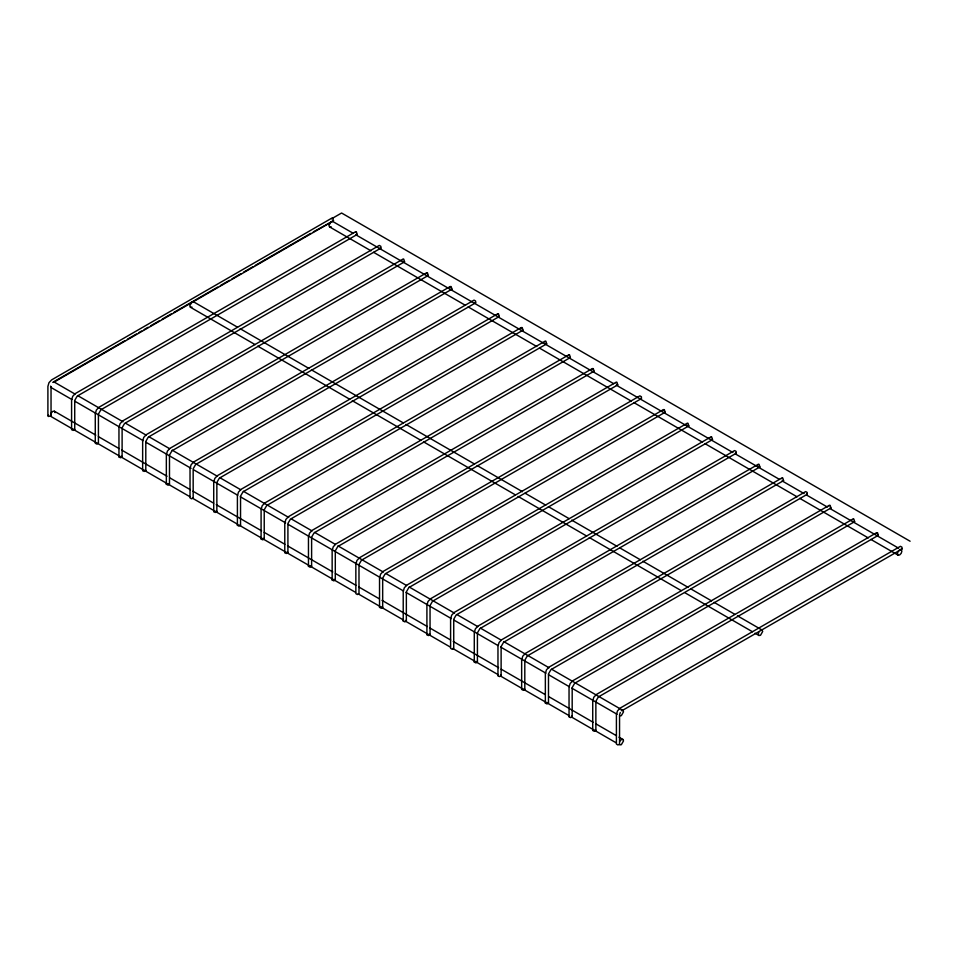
<?xml version="1.0" encoding="UTF-8"?>
<svg xmlns="http://www.w3.org/2000/svg" width="958" height="958" viewBox="0 0 958 958"><rect width="100%" height="100%" fill="white"/><g stroke="black" fill="none" stroke-linecap="round" stroke-linejoin="round"><path stroke-width="1.44" d="M189.792 496.651L51.229 416.646L50.582 415.209L51.229 413.03L52.798 411.365L54.367 411.21L95.812 435.136M620.281 712.501L619.551 714.943L619.551 744.079L617.982 744.989L616.413 744.079L616.413 714.584L617.503 710.896L620.149 708.106L900.436 546.288L902.005 547.198L902.005 549.006L622.029 710.644M758.904 631.837L758.257 634.028L758.904 635.465L760.484 635.31L762.7 631.466L762.053 630.029L737.444 615.826M331.6 218.783L341.587 213.011L910.1 541.234M53.516 382.422L333.492 220.783L332.701 218.137M355.286 232.459L356.388 231.812L357.178 234.459L77.215 396.097L74.724 400.396L74.724 429.531L73.155 430.441L71.587 429.531L71.587 400.037L72.688 396.349L75.323 393.558L355.61 231.74M380.865 248.134L380.865 246.326L379.296 245.416L99.009 407.234L96.375 410.024L95.273 413.712L95.273 443.207L96.842 444.117L98.423 443.207L98.423 414.072L100.901 409.773L380.865 248.134L380.087 248.062M402.659 259.81L403.773 259.163L404.551 261.809L124.588 423.448L122.109 427.747L122.109 456.882L120.528 457.792L118.96 456.882L118.96 427.388L120.061 423.699L122.708 420.909L402.983 259.091M426.346 273.485L427.46 272.838L428.238 275.485L148.274 437.123L145.796 441.422L145.796 470.558L144.227 471.468L142.646 470.558L142.646 441.063L143.748 437.375L146.394 434.585L426.669 272.767M450.032 287.161L451.146 286.526L451.936 289.16L171.961 450.799L169.482 455.098L169.482 484.233L167.913 485.143L166.345 484.233L166.345 454.739L167.434 451.05L170.081 448.26L450.356 286.442M475.623 302.836L475.623 301.028L474.042 300.117L193.767 461.936L191.121 464.726L190.031 468.414L190.031 497.909L191.6 498.819L193.169 497.909L193.169 468.773L195.648 464.474L475.623 302.836L474.833 302.764M497.406 314.511L498.519 313.877L499.31 316.511L219.334 478.15L216.855 482.449L216.855 511.584L215.287 512.494L213.718 511.584L213.718 482.09L214.808 478.401L217.454 475.611L497.741 313.793M521.104 328.187L522.206 327.552L522.996 330.187L243.021 491.825L240.542 496.124L240.542 525.259L238.973 526.17L237.404 525.259L237.404 495.765L238.494 492.077L241.141 489.287L521.427 327.468M544.791 341.862L545.892 341.228L546.683 343.862L266.719 505.501L264.228 509.8L264.228 538.935L262.66 539.845L261.091 538.935L261.091 509.44L262.193 505.752L264.827 502.962L545.114 341.144M568.477 355.538L569.591 354.903L570.369 357.538L290.406 519.176L287.915 523.475L287.915 552.61L286.346 553.52L284.777 552.61L284.777 523.116L285.879 519.428L288.514 516.637L568.801 354.819M592.164 369.213L593.277 368.579L594.056 371.225L314.092 532.864L311.613 537.151L311.613 566.298L310.033 567.196L308.464 566.298L308.464 536.791L309.566 533.115L312.212 530.313L592.487 368.495M615.85 382.889L616.964 382.254L617.742 384.9L337.779 546.539L335.3 550.826L335.3 579.973L333.731 580.871L332.151 579.973L332.151 550.467L333.252 546.79L335.899 544L616.174 382.17M641.429 398.576L641.429 396.756L639.86 395.858L359.585 557.676L356.939 560.466L355.849 564.142L355.849 593.649L357.418 594.547L358.987 593.649L358.987 564.513L361.465 560.214L641.429 398.576L640.651 398.492M663.223 410.252L664.337 409.605L665.127 412.251L385.152 573.89L382.673 578.189L382.673 607.324L381.104 608.222L379.536 607.324L379.536 577.818L380.625 574.141L383.272 571.351L663.547 409.533M686.91 423.927L688.024 423.28L688.814 425.927L408.838 587.565L406.36 591.864L406.36 621L404.791 621.898L403.222 621L403.222 591.505L404.312 587.817L406.958 585.027L687.245 423.208M710.608 437.602L711.71 436.956L712.501 439.602L432.525 601.241L430.046 605.54L430.046 634.675L428.477 635.585L426.909 634.675L426.909 605.181L427.998 601.492L430.645 598.702L710.932 436.884M736.187 453.278L736.187 451.457L734.618 450.559L454.331 612.378L451.685 615.168L450.595 618.856L450.595 648.35L452.164 649.261L453.733 648.35L453.733 619.215L456.212 614.916L736.187 453.278L735.397 453.194M757.982 464.953L759.083 464.307L759.874 466.953L479.91 628.592L477.419 632.891L477.419 662.026L475.851 662.936L474.282 662.026L474.282 632.531L475.384 628.843L478.018 626.053L758.305 464.235M781.668 478.629L782.782 477.982L783.56 480.629L503.597 642.267L501.118 646.566L501.118 675.701L499.537 676.611L497.968 675.701L497.968 646.207L499.07 642.519L501.717 639.728L781.991 477.91M807.247 494.304L807.247 492.496L805.678 491.586L525.403 653.404L522.757 656.194L521.655 659.882L521.655 689.377L523.236 690.287L524.804 689.377L524.804 660.242L527.283 655.943L807.247 494.304L806.468 494.232M829.041 505.98L830.155 505.333L830.933 507.979L550.97 669.618L548.491 673.917L548.491 703.052L546.922 703.962L545.353 703.052L545.353 673.558L546.443 669.87L549.09 667.079L829.365 505.261M852.728 519.655L853.841 519.02L854.632 521.655L574.656 683.293L572.177 687.593L572.177 716.728L570.609 717.638L569.04 716.728L569.04 687.233L570.13 683.545L572.776 680.755L853.051 518.937M876.414 533.331L877.528 532.696L878.318 535.33L598.343 696.969L595.864 701.268L595.864 730.403L594.295 731.313L592.727 730.403L592.727 700.909L593.816 697.22L596.463 694.43L876.75 532.612M51.037 386.721L51.037 415.856L48.355 416.49L48.355 415.209M71.587 429.531L72.054 428.885M118.96 456.882L119.427 456.248M142.646 470.558L143.113 469.923M166.345 484.233L166.8 483.598M213.718 511.584L214.173 510.949M237.404 525.259L237.859 524.625M261.091 538.935L261.546 538.3M284.777 552.61L285.245 551.976M308.464 566.298L308.931 565.651M332.151 579.973L332.618 579.327M379.536 607.324L379.991 606.677M403.222 621L403.677 620.353M426.909 634.675L427.364 634.028M474.282 662.026L474.749 661.379M497.968 675.701L498.435 675.055M521.655 689.377L522.122 688.742M545.353 703.052L545.809 702.418M569.04 716.728L569.495 716.093M592.727 730.403L593.182 729.768M619.742 741.253L621.311 739.6L622.88 739.444L623.538 740.881L621.311 744.725L619.742 744.881M331.923 218.065L51.636 379.883L48.99 382.673L47.9 386.361L47.9 415.856M53.816 381.715L124.827 340.725M127.414 339.228L136.443 334.007M139.03 332.522L141.616 331.025M144.191 329.54L148.071 327.301M150.645 325.816L159.687 320.595M162.273 319.098L171.314 313.889M173.889 312.392L217.789 287.053M220.376 285.556L229.417 280.335M231.992 278.85L241.033 273.629M243.619 272.144L252.649 266.923M255.235 265.426L310.751 233.381M313.338 231.884L333.492 220.783M353.43 233.417L332.701 221.454L331.133 221.609L328.917 225.453L329.564 226.89L331.133 226.735M237.572 327.229L193.54 301.806L191.971 301.962L189.744 305.806L190.403 307.243L191.971 307.087M52.798 382.302L54.367 382.146L75.095 394.109M898.077 555.125L899.646 554.969L901.215 553.305L901.873 551.125L901.215 549.676L899.646 549.832L898.077 551.497L897.43 553.688L898.077 555.125L870.882 539.426M760.484 630.184L762.053 630.029M621.311 710.537L622.88 710.381L623.538 711.818L621.311 715.662L619.742 715.818M356.388 234.375L357.178 234.459M403.773 261.738L404.551 261.809M427.46 275.413L428.238 275.485M451.146 289.088L451.936 289.16M498.519 316.439L499.31 316.511M522.206 330.115L522.996 330.187M545.892 343.79L546.683 343.862M569.591 357.466L570.369 357.538M593.277 371.141L594.056 371.225M616.964 384.817L617.742 384.9M664.337 412.168L665.127 412.251M688.024 425.843L688.814 425.927M711.71 439.518L712.501 439.602M759.083 466.869L759.874 466.953M782.782 480.545L783.56 480.629M830.155 507.908L830.933 507.979M853.841 521.583L854.632 521.655M877.528 535.259L878.318 535.33M901.215 548.934L902.005 549.006M356.017 234.914L613.719 383.703M616.317 385.2L732.87 452.487M735.457 453.984L779.489 479.407M782.075 480.892L804.085 493.609M806.684 495.106L827.401 507.069M829.987 508.566L898.628 548.192M329.564 226.89L371.009 250.816M373.596 252.313L465.54 305.398M468.127 306.895L536.767 346.521M539.354 348.017L631.298 401.103M633.897 402.599L702.525 442.225M705.124 443.722L797.068 496.807M799.655 498.304L868.295 537.929M240.159 328.714L308.799 368.351M311.386 369.836L403.33 422.921M405.917 424.418L474.557 464.043M477.144 465.54L522.469 491.705M525.068 493.202L545.785 505.165M548.371 506.662L569.088 518.625M571.687 520.122L617.012 546.288M619.598 547.784L640.315 559.747M642.914 561.244L688.239 587.41M690.826 588.907L711.543 600.87M714.129 602.366L734.858 614.329M190.403 307.243L255.151 344.629M257.738 346.125L349.682 399.211M352.281 400.695L420.909 440.333M423.496 441.818L515.452 494.903M518.038 496.4L586.667 536.025M589.266 537.522L681.21 590.607M685.09 592.846L752.437 631.729M755.024 633.226L758.904 635.465M77.682 395.606L123.007 421.771M125.594 423.268L146.323 435.231M148.909 436.728L169.626 448.691M172.212 450.188L217.538 476.354M220.136 477.85L240.853 489.813M243.44 491.31L288.765 517.476M291.364 518.973L312.08 530.936M314.667 532.432L335.396 544.395M337.982 545.892L383.308 572.058M385.894 573.555L406.611 585.518M409.21 587.014L454.535 613.18M457.122 614.677L477.838 626.64M480.437 628.137L501.154 640.1M503.74 641.597L549.066 667.762M551.652 669.259L622.88 710.381M71.946 399.558L51.229 387.595L50.582 386.146M74.544 401.043L143.173 440.668M145.772 442.165L191.097 468.342M193.684 469.827L237.716 495.25M240.302 496.747L285.628 522.912M288.214 524.409L403.474 590.954M406.06 592.451L451.386 618.617M453.984 620.113L498.016 645.536M500.603 647.033L545.928 673.199M548.515 674.695L569.232 686.658M571.83 688.155L617.156 714.321M98.399 436.632L119.127 448.595M121.714 450.092L167.039 476.258M169.626 477.755L190.343 489.718M192.941 491.214L213.658 503.178M216.245 504.674L261.57 530.84M264.168 532.337L284.885 544.3M287.472 545.797L332.797 571.962M335.396 573.459L356.113 585.422M358.699 586.919L379.416 598.882M382.014 600.367L427.34 626.544M429.926 628.041L450.643 640.004M453.242 641.489L498.567 667.666M501.154 669.163L545.186 694.574M549.066 696.825L593.098 722.248M595.684 723.733L616.413 735.696M619 737.193L622.88 739.444M192.39 498.148L237.716 524.313M240.302 525.81L355.562 592.355M358.148 593.852L403.474 620.018M406.06 621.514L450.092 646.937M452.691 648.434L498.016 674.6M500.603 676.097L569.232 715.722M571.83 717.219L615.862 742.642M595.409 729.768L595.864 730.403M571.71 716.093L572.177 716.728M548.024 702.418L548.491 703.052M524.337 688.742L524.804 689.377M500.651 675.055L501.118 675.701M476.964 661.379L477.419 662.026M429.591 634.028L430.046 634.675M405.905 620.353L406.36 621M382.218 606.677L382.673 607.324M334.833 579.327L335.3 579.973M311.146 565.651L311.613 566.298M287.46 551.976L287.915 552.61M263.773 538.3L264.228 538.935M240.087 524.625L240.542 525.259M216.4 510.949L216.855 511.584M169.015 483.598L169.482 484.233M145.329 469.923L145.796 470.558M121.642 456.248L122.109 456.882M74.269 428.885L74.724 429.531M50.582 415.209L51.037 415.856M54.367 411.21L55.025 412.647"/></g></svg>
